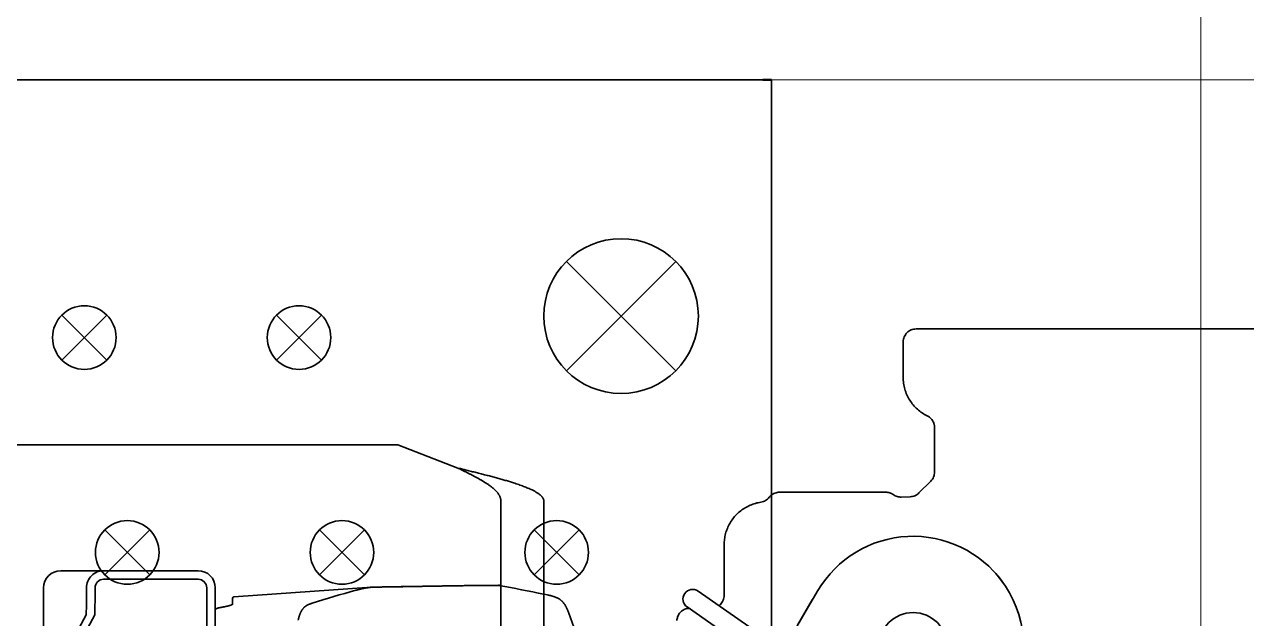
# Model space of a CAD drawing. Header units: millimetres. Extents: x 120 to 10915, y 515 to 8014.
# Drawn here: x 10036.1 to 10320.7, y 5044.6 to 5182.9 of the extents above; entities that cross this region are included whole.
import ezdxf

# ---------------------------------------------------------------- set-up
doc = ezdxf.new("R2010")
doc.units = ezdxf.units.MM
doc.layers.get('0').update_dxf_attribs({"lineweight": 13})
for name, color, linetype, lineweight in [('201_Dimensions', 7, 'Continuous', 13), ('203_Chassis_left_side_view', 7, 'Continuous', 13), ('204_Chassis_mid_side_view', 7, 'Continuous', 13), ('211_Frame_holes_left_side_view', 7, 'Continuous', 13), ('212_Frame_holes_right_side_view', 7, 'Continuous', 13), ('213_BWA_holes_left_side_view', 7, 'Continuous', 13), ('214_BWA_holes_right_side_view', 7, 'Continuous', 13)]:
    doc.layers.add(name, color=color, linetype=linetype, lineweight=lineweight)

# ---------------------------------------------------------------- blocks, each defined once
blk = doc.blocks.new('2888087')
at = {"layer": '203_Chassis_left_side_view', "color": 3, "lineweight": 35}
for p, q in [((10339.5, 1212), (10243.69, 1212)), ((10240.69, 1209), (10240.69, 1200.76)), ((10248, 1178.73), (10248, 1189.07)), ((10244.35, 1173.84), (10247.12, 1176.61)), ((10236.63, 1174), (10211.89, 1174)), ((10240.22, 1172.89), (10242.34, 1172.96)), ((10199, 1150), (10199, 1161.8)), ((10212.65, 1137.27), (10192.95, 1151)), ((10210.54, 1133.69), (10220.84, 1151.11)), ((10210.61, 1133.21), (10190.37, 1147.31)), ((10216.07, 1143.04), (10219.51, 1149))]:
    blk.add_line(p, q, dxfattribs=at)
blk.add_circle((10243, 1138), 8, dxfattribs=at)
for centre, radius, start, end in [((10243, 1138), 25.75, 36.1045, 149.3996), ((10243, 1138), 25.75, 270.6004, 41.6341), ((10191.66, 1149.15), 2.25, 55.1351, 235.1351)]:
    blk.add_arc(centre, radius, start, end, dxfattribs=at)
for points, knots in [([(10240.69, 1209), (10240.69, 1209.2), (10240.73, 1209.59), (10240.9, 1210.16), (10241.18, 1210.68), (10241.55, 1211.14), (10242.01, 1211.51), (10242.53, 1211.79), (10243.1, 1211.96), (10243.49, 1212), (10243.69, 1212)], [0, 0, 0, 0, 0.125075, 0.250083, 0.375053, 0.5, 0.624947, 0.749917, 0.874925, 1, 1, 1, 1]), ([(10246.31, 1191.77), (10245.89, 1191.97), (10245.09, 1192.44), (10243.98, 1193.3), (10243.01, 1194.3), (10242.18, 1195.44), (10241.53, 1196.67), (10241.05, 1197.99), (10240.76, 1199.36), (10240.69, 1200.29), (10240.69, 1200.76)], [0, 0, 0, 0, 0.125051, 0.249868, 0.375, 0.499745, 0.624932, 0.749755, 0.874938, 1, 1, 1, 1]), ([(10247.91, 1189.81), (10247.88, 1189.93), (10247.78, 1190.22), (10247.56, 1190.67), (10247.22, 1191.12), (10246.8, 1191.49), (10246.48, 1191.69), (10246.31, 1191.77)], [0, 0, 0, 0, 0.142915, 0.357216, 0.571473, 0.785725, 1, 1, 1, 1]), ([(10248, 1178.71), (10248, 1178.52), (10247.96, 1178.13), (10247.79, 1177.57), (10247.51, 1177.05), (10247.26, 1176.75), (10247.12, 1176.61)], [0, 0, 0, 0, 0.242589, 0.495059, 0.74753, 1, 1, 1, 1]), ([(10209.51, 1172.83), (10209.4, 1172.68), (10209.13, 1172.39), (10208.66, 1172.05), (10208.13, 1171.81), (10207.76, 1171.71), (10207.56, 1171.69)], [0, 0, 0, 0, 0.249682, 0.499162, 0.749316, 1, 1, 1, 1]), ([(10211.89, 1174), (10211.71, 1174), (10211.34, 1173.97), (10210.81, 1173.82), (10210.32, 1173.57), (10209.88, 1173.24), (10209.63, 1172.97), (10209.51, 1172.83)], [0, 0, 0, 0, 0.199414, 0.399218, 0.598678, 0.799794, 1, 1, 1, 1]), ([(10236.63, 1174), (10236.79, 1174), (10237.1, 1173.98), (10237.55, 1173.87), (10237.98, 1173.69), (10238.25, 1173.53), (10238.38, 1173.44)], [0, 0, 0, 0, 0.249736, 0.500581, 0.750083, 1, 1, 1, 1]), ([(10238.38, 1173.44), (10238.51, 1173.35), (10238.79, 1173.18), (10239.25, 1173), (10239.73, 1172.9), (10240.06, 1172.88), (10240.22, 1172.89)], [0, 0, 0, 0, 0.250033, 0.49997, 0.74988, 1, 1, 1, 1]), ([(10244.35, 1173.84), (10244.22, 1173.7), (10243.93, 1173.46), (10243.43, 1173.19), (10242.9, 1173.01), (10242.52, 1172.97), (10242.34, 1172.96)], [0, 0, 0, 0, 0.25, 0.5, 0.75, 1, 1, 1, 1]), ([(10199, 1161.8), (10199, 1162.23), (10199.06, 1163.09), (10199.31, 1164.37), (10199.72, 1165.6), (10200.29, 1166.77), (10201.01, 1167.85), (10201.86, 1168.83), (10202.83, 1169.7), (10203.9, 1170.43), (10205.06, 1171.01), (10206.29, 1171.45), (10207.14, 1171.62), (10207.56, 1171.69)], [0, 0, 0, 0, 0.09095, 0.181966, 0.272783, 0.363777, 0.45457, 0.545493, 0.636349, 0.727204, 0.818155, 0.909005, 1, 1, 1, 1]), ([(10199, 1150), (10199, 1149.8), (10198.96, 1149.41), (10198.79, 1148.84), (10198.51, 1148.32), (10198.17, 1147.91), (10197.92, 1147.69), (10197.81, 1147.61)], [0, 0, 0, 0, 0.212772, 0.425433, 0.638026, 0.850582, 1, 1, 1, 1]), ([(10190.82, 1147), (10190.73, 1146.99), (10190.48, 1146.96), (10190.09, 1146.87), (10189.66, 1146.7), (10189.27, 1146.47), (10188.91, 1146.17), (10188.6, 1145.83), (10188.35, 1145.45), (10188.16, 1145.03), (10188.04, 1144.58), (10188.01, 1144.28), (10188, 1144.12)], [0, 0, 0, 0, 0.063403, 0.167465, 0.271518, 0.37557, 0.479624, 0.583686, 0.687755, 0.791832, 0.895915, 1, 1, 1, 1])]:
    blk.add_open_spline(points, degree=3, knots=knots, dxfattribs=at)
for points in [[(10247.95, 1189.63), (10247.94, 1189.69), (10247.92, 1189.75), (10247.91, 1189.81)], [(10247.99, 1189.26), (10247.99, 1189.38), (10247.97, 1189.5), (10247.95, 1189.63)], [(10248, 1189.07), (10248, 1189.13), (10248, 1189.19), (10247.99, 1189.26)], [(10248, 1178.73), (10248, 1178.72), (10248, 1178.71), (10248, 1178.71)]]:
    blk.add_open_spline(points, degree=3, dxfattribs=at)
blk = doc.blocks.new('3069816')
at = {"layer": '203_Chassis_left_side_view', "color": 3, "lineweight": 35}
for p, q in [((10044.5, 1155.75), (10054.5, 1155.75)), ((10076.5, 1155.75), (10054.5, 1155.75)), ((10054.5, 1153.75), (10076.5, 1153.75)), ((10040.5, 1151.75), (10040.5, 1127.1)), ((10050.5, 1151.75), (10050.5, 1150.43)), ((10052.5, 1151.75), (10052.5, 1150.43)), ((10078.5, 1019.75), (10078.5, 1151.75)), ((10080.5, 1151.75), (10080.5, 1019.75)), ((10084.84, 1149.65), (10116.84, 1151.89)), ((10157.85, 1150.1), (10157.01, 1150.28)), ((10157.85, 1150.1), (10157.85, 1150.1)), ((10084.5, 1149.28), (10084.5, 1149.25)), ((10084.5, 1149.25), (10084.5, 1148.83)), ((10084.5, 1148.83), (10084.5, 1147.9)), ((10040.5, 1127.1), (10050.41, 1145.44)), ((10042.5, 1127.1), (10052.41, 1145.44)), ((10080.5, 1146.27), (10080.5, 1146.52)), ((10080.5, 1143.56), (10080.5, 1146.27)), ((10162.81, 1145.9), (10162.81, 1145.9))]:
    blk.add_line(p, q, dxfattribs=at)
for centre, radius, start, end in [((10044.5, 1151.75), 4, 90, 180), ((10054.5, 1151.75), 4, 89.9947, 179.9947), ((10076.5, 1151.75), 4, 0, 90), ((10054.5, 1151.75), 2, 89.9948, 179.9947), ((10076.5, 1151.75), 2, 0, 90), ((10171.09, 936.21), 222.62, 105.068, 107.7987), ((10171.09, 936.19), 222.64, 105.0682, 107.7987), ((10117.71, 1139.23), 12.69, 93.9125, 97.9308), ((10008.99, 432.28), 733.09, 78.35112, 79.17991), ((10084.87, 1149.28), 0.367, 94, 180.0004)]:
    blk.add_arc(centre, radius, start, end, dxfattribs=at)
for centre, major_axis, ratio, start_param, end_param in [((10050.41, 1150.43), (0, 5), 0.017857, 3.174606, 4.712389), ((10052.41, 1150.43), (0, 5), 0.017857, 3.174606, 4.712389), ((2967.89, 1377.85), (7203.35, -280.13), 0.12408, 0.01466, 0.053475)]:
    blk.add_ellipse(centre, major_axis=major_axis, ratio=ratio, start_param=start_param, end_param=end_param, dxfattribs=at)
for points, degree, knots in [([(10113.21, 1151.17), (10113.55, 1151.26), (10113.88, 1151.35), (10114.21, 1151.44), (10114.76, 1151.58), (10115.31, 1151.69), (10115.52, 1151.73), (10115.74, 1151.76), (10115.96, 1151.79)], 5, [0, 0, 0, 0, 0, 0, 6.176758, 6.176758, 6.176758, 10.284081, 10.284081, 10.284081, 10.284081, 10.284081, 10.284081]), ([(10113.21, 1151.17), (10113.55, 1151.26), (10113.88, 1151.35), (10114.21, 1151.44), (10114.76, 1151.58), (10115.31, 1151.69), (10115.52, 1151.73), (10115.74, 1151.76), (10115.96, 1151.79)], 5, [0, 0, 0, 0, 0, 0, 8.622161, 8.622161, 8.622161, 14.362263, 14.362263, 14.362263, 14.362263, 14.362263, 14.362263]), ([(10115.96, 1151.79), (10116.24, 1151.83), (10116.52, 1151.86), (10116.79, 1151.89), (10117.35, 1151.92), (10117.9, 1151.93), (10118.17, 1151.94), (10118.44, 1151.94), (10118.72, 1151.94)], 5, [0, 0, 0, 0, 0, 0, 5.229695, 5.229695, 5.229695, 10.500341, 10.500341, 10.500341, 10.500341, 10.500341, 10.500341]), ([(10116.84, 1151.89), (10116.96, 1151.89), (10117.07, 1151.9), (10117.19, 1151.91), (10117.45, 1151.92), (10117.72, 1151.93), (10117.87, 1151.93), (10118.12, 1151.93), (10118.39, 1151.94), (10118.5, 1151.94), (10118.61, 1151.94), (10118.72, 1151.94)], 5, [0, 0, 0, 0, 0, 0, 3.050524, 3.050524, 3.050524, 7.104999, 7.104999, 7.104999, 10.145245, 10.145245, 10.145245, 10.145245, 10.145245, 10.145245]), ([(10146.61, 1152.34), (10146.49, 1152.34), (10146.35, 1152.33), (10146.01, 1152.32), (10144.89, 1152.32), (10142.61, 1152.31), (10141.53, 1152.3), (10138.64, 1152.27), (10134.67, 1152.21), (10132.1, 1152.16), (10128, 1152.09), (10123.26, 1152.02), (10121.8, 1151.99), (10120.29, 1151.97), (10118.72, 1151.94)], 5, [0, 0, 0, 0, 0, 0, 90.947152, 90.947152, 90.947152, 148.590548, 148.590548, 148.590548, 219.779045, 219.779045, 219.779045, 249.77263, 249.77263, 249.77263, 249.77263, 249.77263, 249.77263]), ([(10118.72, 1151.94), (10122.58, 1152), (10126.13, 1152.06), (10129.33, 1152.12), (10133.38, 1152.18), (10136.69, 1152.24), (10137.63, 1152.25), (10139.1, 1152.27), (10140.37, 1152.28), (10140.86, 1152.29), (10143.24, 1152.31), (10144.81, 1152.32), (10145.62, 1152.32), (10146.22, 1152.33), (10146.48, 1152.34), (10146.53, 1152.34), (10146.57, 1152.34), (10146.61, 1152.34)], 5, [0, 0, 0, 0, 0, 0, 104.283341, 104.283341, 104.283341, 148.49728, 148.49728, 148.49728, 179.892497, 179.892497, 179.892497, 309.660689, 309.660689, 309.660689, 351.682633, 351.682633, 351.682633, 351.682633, 351.682633, 351.682633]), ([(10157.85, 1150.1), (10157.89, 1150.09), (10157.98, 1150.08), (10158.1, 1150.05), (10158.23, 1150.02), (10158.36, 1149.99), (10158.48, 1149.97), (10158.61, 1149.94), (10158.73, 1149.91), (10158.9, 1149.87), (10159.1, 1149.81), (10159.34, 1149.74), (10159.57, 1149.66), (10159.8, 1149.57), (10160.03, 1149.47), (10160.24, 1149.36), (10160.45, 1149.24), (10160.62, 1149.14), (10160.75, 1149.05), (10160.84, 1148.98), (10160.94, 1148.9), (10161.03, 1148.83), (10161.12, 1148.75), (10161.2, 1148.67), (10161.29, 1148.59), (10161.4, 1148.48), (10161.53, 1148.33), (10161.68, 1148.14), (10161.82, 1147.95), (10161.91, 1147.81), (10161.95, 1147.74)], 3, [0, 0, 0, 0, 0.129903, 0.259712, 0.38934, 0.518706, 0.647731, 0.776345, 0.904481, 1.032081, 1.283121, 1.53159, 1.782977, 2.031449, 2.274828, 2.515686, 2.754379, 2.991366, 3.109501, 3.227416, 3.345188, 3.462894, 3.580613, 3.698422, 3.816398, 3.934617, 4.171873, 4.410904, 4.652139, 4.8959, 4.8959, 4.8959, 4.8959]), ([(10081.67, 1147.17), (10081.65, 1147.16), (10081.61, 1147.16), (10081.55, 1147.15), (10081.49, 1147.14), (10081.44, 1147.12), (10081.39, 1147.11), (10081.34, 1147.1), (10081.29, 1147.09), (10081.24, 1147.08), (10081.2, 1147.07), (10081.16, 1147.06), (10081.12, 1147.05), (10081.08, 1147.04), (10081.04, 1147.03), (10081.01, 1147.02), (10080.97, 1147.01), (10080.94, 1146.99), (10080.91, 1146.98), (10080.88, 1146.97), (10080.86, 1146.96), (10080.83, 1146.95), (10080.8, 1146.94), (10080.78, 1146.92), (10080.75, 1146.91), (10080.73, 1146.9), (10080.7, 1146.88), (10080.67, 1146.85), (10080.63, 1146.82), (10080.59, 1146.78), (10080.57, 1146.75), (10080.55, 1146.71), (10080.53, 1146.67), (10080.51, 1146.62), (10080.5, 1146.57), (10080.5, 1146.53), (10080.5, 1146.52)], 3, [0, 0, 0, 0, 0.063157, 0.123761, 0.181896, 0.23765, 0.291113, 0.34237, 0.391511, 0.438623, 0.483812, 0.527156, 0.56875, 0.60869, 0.647084, 0.684037, 0.719672, 0.754125, 0.784875, 0.814893, 0.844334, 0.873379, 0.902265, 0.931248, 0.960666, 0.990808, 1.013264, 1.06008, 1.112444, 1.172886, 1.206925, 1.243869, 1.290556, 1.341071, 1.394736, 1.450389, 1.450389, 1.450389, 1.450389]), ([(10081.67, 1147.17), (10081.74, 1147.18), (10081.88, 1147.2), (10082.09, 1147.24), (10082.29, 1147.28), (10082.47, 1147.32), (10082.65, 1147.35), (10082.82, 1147.39), (10082.98, 1147.42), (10083.13, 1147.46), (10083.27, 1147.49), (10083.4, 1147.52), (10083.53, 1147.55), (10083.65, 1147.59), (10083.76, 1147.62), (10083.86, 1147.65), (10083.96, 1147.68), (10084.05, 1147.71), (10084.13, 1147.74), (10084.21, 1147.77), (10084.28, 1147.79), (10084.35, 1147.82), (10084.4, 1147.84), (10084.45, 1147.87), (10084.48, 1147.89), (10084.52, 1147.91), (10084.54, 1147.92), (10084.55, 1147.93), (10084.55, 1147.93)], 3, [0, 0, 0, 0, 0.219473, 0.428342, 0.627278, 0.81667, 0.996857, 1.168149, 1.330805, 1.485081, 1.6312, 1.769386, 1.899831, 2.022727, 2.138193, 2.246409, 2.347466, 2.441652, 2.532517, 2.615539, 2.690956, 2.758746, 2.818667, 2.870603, 2.914138, 2.949135, 2.978911, 2.990067, 2.990067, 2.990067, 2.990067]), ([(10099.81, 1144.2), (10099.89, 1144.66), (10100, 1145.09), (10100.14, 1145.51), (10100.54, 1146.47), (10101.1, 1147.18), (10101.47, 1147.5), (10102.02, 1147.81), (10102.58, 1148.02), (10102.73, 1148.08), (10102.88, 1148.12), (10103.04, 1148.17)], 5, [0, 0, 0, 0, 0, 0, 4.162295, 4.162295, 4.162295, 10.606226, 10.606226, 10.606226, 13.011166, 13.011166, 13.011166, 13.011166, 13.011166, 13.011166]), ([(10099.81, 1144.2), (10099.9, 1144.67), (10100.01, 1145.11), (10100.15, 1145.53), (10100.47, 1146.28), (10100.86, 1146.86), (10101.07, 1147.1), (10101.57, 1147.56), (10102.11, 1147.85), (10102.42, 1147.98), (10102.73, 1148.08), (10103.04, 1148.17)], 5, [0, 0, 0, 0, 0, 0, 5.584952, 5.584952, 5.584952, 10.975699, 10.975699, 10.975699, 17.931333, 17.931333, 17.931333, 17.931333, 17.931333, 17.931333])]:
    blk.add_open_spline(points, degree=degree, knots=knots, dxfattribs=at)
for points in [[(10146.97, 1152.27), (10146.92, 1152.3), (10146.87, 1152.32), (10146.8, 1152.33), (10146.71, 1152.34), (10146.61, 1152.34)], [(10162.81, 1145.9), (10162.66, 1146.28), (10162.51, 1146.67), (10162.35, 1147.04), (10162.16, 1147.4), (10161.95, 1147.74)]]:
    blk.add_open_spline(points, degree=5, dxfattribs=at)
blk = doc.blocks.new('2886272')
at = {"layer": '203_Chassis_left_side_view', "color": 3, "lineweight": 35}
for p, q in [((10123, 1185), (9895, 1185)), ((10137, 1179.63), (10123, 1185)), ((10147, 1171.95), (10147, 1160.98)), ((10157, 1171.95), (10157, 1160.98)), ((10147, 1151.64), (10147, 1160.98)), ((10157, 1151.64), (10157, 1160.98)), ((10147, 1151.64), (10147, 966.82)), ((10157, 1151.64), (10157, 966.82))]:
    blk.add_line(p, q, dxfattribs=at)
for centre in [(10060, 1160), (10110, 1160)]:
    blk.add_circle(centre, 7.4, dxfattribs=at)
for points, knots in [([(10137, 1179.63), (10138.78, 1178.75), (10140.57, 1177.88), (10142.27, 1176.99), (10144.76, 1175.48), (10146.33, 1173.9), (10146.78, 1173.25), (10147, 1172.6), (10147, 1171.95)], [0, 0, 0, 0, 0, 0, 20.872049, 20.872049, 20.872049, 34.986102, 34.986102, 34.986102, 34.986102, 34.986102, 34.986102]), ([(10137, 1179.63), (10140.58, 1178.75), (10144.17, 1177.87), (10147.64, 1176.97), (10152.05, 1175.65), (10155.08, 1174.16), (10155.76, 1173.75), (10156.51, 1173.14), (10156.89, 1172.52), (10156.96, 1172.33), (10157, 1172.14), (10157, 1171.95)], [0, 0, 0, 0, 0, 0, 26.081813, 26.081813, 26.081813, 35.570088, 35.570088, 35.570088, 39.688936, 39.688936, 39.688936, 39.688936, 39.688936, 39.688936])]:
    blk.add_open_spline(points, degree=5, knots=knots, dxfattribs=at)
blk = doc.blocks.new('1883853')
at = {"layer": '203_Chassis_left_side_view', "color": 2, "lineweight": 50}
blk.add_line((10207.99995, 1269.999899), (10209.99995, 1269.999899), dxfattribs=at)
at = {"layer": '203_Chassis_left_side_view', "color": 3, "lineweight": 35}
blk.add_line((10210, 1000), (10210, 1269.999899), dxfattribs=at)
at = {"layer": '204_Chassis_mid_side_view', "color": 2, "lineweight": 35}
blk.add_line((10208, 1269.999899), (10209.99995, 1269.999899), dxfattribs=at)
at = {"layer": '204_Chassis_mid_side_view', "color": 3, "lineweight": 35}
blk.add_line((10210, 1000), (10210, 1269.999899), dxfattribs=at)
blk = doc.blocks.new('BLOCK26')
at = {"layer": '201_Dimensions', "color": 2, "lineweight": 18}
blk.add_line((10210, 1269.999878), (10612, 1269.999878), dxfattribs=at)
blk = doc.blocks.new('BLOCK37')
at = {"layer": '201_Dimensions', "color": 2, "lineweight": 18}
blk.add_line((10310, 1003), (10310, 1842), dxfattribs=at)
blk = doc.blocks.new('BLOCK38')
at = {"layer": '201_Dimensions', "color": 2, "lineweight": 18}
blk.add_line((10210, 1269.999878), (10687, 1269.999878), dxfattribs=at)
blk = doc.blocks.new('BLOCK44')
at = {"layer": '201_Dimensions', "color": 2, "lineweight": 18}
blk.add_line((920, 1270), (10482.000977, 1270), dxfattribs=at)

msp = doc.modelspace()

# ---------------------------------------------------------------- linework, layer by layer
at = {"layer": '203_Chassis_left_side_view', "color": 3, "lineweight": 35}
msp.add_line((10210, 5169.999899), (4055, 5169.999899), dxfattribs=at)
at = {"layer": '211_Frame_holes_left_side_view', "color": 3, "lineweight": 35}
for p, q in [((10187.727922, 5127.727922), (10162.272078, 5102.272078)), ((10187.727922, 5102.272078), (10162.272078, 5127.727922)), ((10055.23259, 5115.23259), (10044.76741, 5104.76741)), ((10055.23259, 5104.76741), (10044.76741, 5115.23259)), ((10105.23259, 5115.23259), (10094.76741, 5104.76741)), ((10105.23259, 5104.76741), (10094.76741, 5115.23259)), ((10065.23259, 5065.23259), (10054.76741, 5054.76741)), ((10065.23259, 5054.76741), (10054.76741, 5065.23259)), ((10065.23259, 5065.23259), (10054.76741, 5054.76741)), ((10065.23259, 5054.76741), (10054.76741, 5065.23259)), ((10115.23259, 5065.23259), (10104.76741, 5054.76741)), ((10115.23259, 5054.76741), (10104.76741, 5065.23259)), ((10115.23259, 5065.23259), (10104.76741, 5054.76741)), ((10115.23259, 5054.76741), (10104.76741, 5065.23259)), ((10165.23259, 5065.23259), (10154.76741, 5054.76741)), ((10165.23259, 5054.76741), (10154.76741, 5065.23259))]:
    msp.add_line(p, q, dxfattribs=at)
for centre, radius in [((10175, 5115), 18), ((10050, 5110), 7.4), ((10100, 5110), 7.4), ((10060, 5060), 7.4), ((10060, 5060), 7.4), ((10110, 5060), 7.4), ((10110, 5060), 7.4), ((10160, 5060), 7.4)]:
    msp.add_circle(centre, radius, dxfattribs=at)
at = {"layer": '212_Frame_holes_right_side_view', "color": 3, "lineweight": 35}
for p, q in [((10187.727922, 5127.727922), (10162.272078, 5102.272078)), ((10187.727922, 5102.272078), (10162.272078, 5127.727922)), ((10055.23259, 5115.23259), (10044.76741, 5104.76741)), ((10055.23259, 5104.76741), (10044.76741, 5115.23259)), ((10105.23259, 5115.23259), (10094.76741, 5104.76741)), ((10105.23259, 5104.76741), (10094.76741, 5115.23259)), ((10065.23259, 5065.23259), (10054.76741, 5054.76741)), ((10065.23259, 5054.76741), (10054.76741, 5065.23259)), ((10065.23259, 5065.23259), (10054.76741, 5054.76741)), ((10065.23259, 5054.76741), (10054.76741, 5065.23259)), ((10115.23259, 5065.23259), (10104.76741, 5054.76741)), ((10115.23259, 5054.76741), (10104.76741, 5065.23259)), ((10115.23259, 5065.23259), (10104.76741, 5054.76741)), ((10115.23259, 5054.76741), (10104.76741, 5065.23259)), ((10165.23259, 5065.23259), (10154.76741, 5054.76741)), ((10165.23259, 5054.76741), (10154.76741, 5065.23259))]:
    msp.add_line(p, q, dxfattribs=at)
for centre, radius in [((10175, 5115), 18), ((10050, 5110), 7.4), ((10100, 5110), 7.4), ((10060, 5060), 7.4), ((10060, 5060), 7.4), ((10110, 5060), 7.4), ((10110, 5060), 7.4), ((10160, 5060), 7.4)]:
    msp.add_circle(centre, radius, dxfattribs=at)
at = {"layer": '213_BWA_holes_left_side_view', "color": 3, "lineweight": 35}
msp.add_circle((10050, 5110), 7.4, dxfattribs=at)
at = {"layer": '214_BWA_holes_right_side_view', "color": 3, "lineweight": 35}
msp.add_circle((10050, 5110), 7.4, dxfattribs=at)

# ---------------------------------------------------------------- block references
at = {"color": 7, "lineweight": 35}
for name in ['1883853', '2888087', '2886272', '3069816']:
    msp.add_blockref(name, (0, 3900), dxfattribs=at)
at = {"layer": '201_Dimensions', "lineweight": 0}
for name in ['BLOCK37', 'BLOCK44', 'BLOCK26', 'BLOCK38']:
    msp.add_blockref(name, (0, 3900), dxfattribs=at)

doc.saveas('drawing.dxf')
